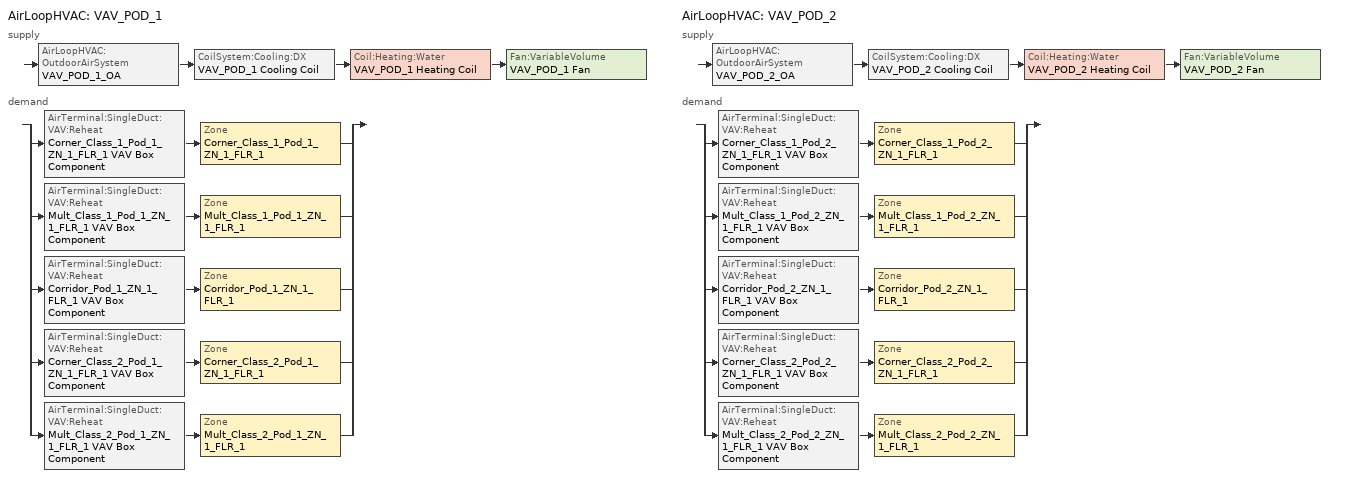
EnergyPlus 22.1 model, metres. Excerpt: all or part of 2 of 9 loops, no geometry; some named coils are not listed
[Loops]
AirLoopHVAC 'VAV_POD_1'
 supply: AirLoopHVAC:OutdoorAirSystem 'VAV_POD_1_OA' > CoilSystem:Cooling:DX 'VAV_POD_1 Cooling Coil' > Coil:Heating:Water 'VAV_POD_1 Heating Coil' > Fan:VariableVolume 'VAV_POD_1 Fan'
 demand: split
  | AirTerminal:SingleDuct:VAV:Reheat 'Corner_Class_1_Pod_1_ZN_1_FLR_1 VAV Box Component' > Zone 'Corner_Class_1_Pod_1_ZN_1_FLR_1'
  | AirTerminal:SingleDuct:VAV:Reheat 'Mult_Class_1_Pod_1_ZN_1_FLR_1 VAV Box Component' > Zone 'Mult_Class_1_Pod_1_ZN_1_FLR_1'
  | AirTerminal:SingleDuct:VAV:Reheat 'Corridor_Pod_1_ZN_1_FLR_1 VAV Box Component' > Zone 'Corridor_Pod_1_ZN_1_FLR_1'
  | AirTerminal:SingleDuct:VAV:Reheat 'Corner_Class_2_Pod_1_ZN_1_FLR_1 VAV Box Component' > Zone 'Corner_Class_2_Pod_1_ZN_1_FLR_1'
  | AirTerminal:SingleDuct:VAV:Reheat 'Mult_Class_2_Pod_1_ZN_1_FLR_1 VAV Box Component' > Zone 'Mult_Class_2_Pod_1_ZN_1_FLR_1'
AirLoopHVAC 'VAV_POD_2'
 supply: AirLoopHVAC:OutdoorAirSystem 'VAV_POD_2_OA' > CoilSystem:Cooling:DX 'VAV_POD_2 Cooling Coil' > Coil:Heating:Water 'VAV_POD_2 Heating Coil' > Fan:VariableVolume 'VAV_POD_2 Fan'
 demand: split
  | AirTerminal:SingleDuct:VAV:Reheat 'Corner_Class_1_Pod_2_ZN_1_FLR_1 VAV Box Component' > Zone 'Corner_Class_1_Pod_2_ZN_1_FLR_1'
  | AirTerminal:SingleDuct:VAV:Reheat 'Mult_Class_1_Pod_2_ZN_1_FLR_1 VAV Box Component' > Zone 'Mult_Class_1_Pod_2_ZN_1_FLR_1'
  | AirTerminal:SingleDuct:VAV:Reheat 'Corridor_Pod_2_ZN_1_FLR_1 VAV Box Component' > Zone 'Corridor_Pod_2_ZN_1_FLR_1'
  | AirTerminal:SingleDuct:VAV:Reheat 'Corner_Class_2_Pod_2_ZN_1_FLR_1 VAV Box Component' > Zone 'Corner_Class_2_Pod_2_ZN_1_FLR_1'
  | AirTerminal:SingleDuct:VAV:Reheat 'Mult_Class_2_Pod_2_ZN_1_FLR_1 VAV Box Component' > Zone 'Mult_Class_2_Pod_2_ZN_1_FLR_1'
[DesignSpecification:ZoneAirDistribution] Zone Air Distribution Effectiveness in Cooling Mode=1; Zone Air Distribution Effectiveness in Heating Mode=1
Name | Minimum Zone Ventilation Efficiency
VAV_Zone_AirDistribution | 0.6
CM DSZAD Building
[Sizing:System] Type of Load to Size On=Sensible; Design Outdoor Air Flow Rate {m3/s}=3.70636; Central Heating Maximum System Air Flow Ratio=0.3; Preheat Design Temperature {C}=7; Preheat Design Humidity Ratio {kgWater/kgDryAir}=0.008; Precool Design Temperature {C}=12.8; Precool Design Humidity Ratio {kgWater/kgDryAir}=0.008; Central Cooling Design Supply Air Temperature {C}=12.8; Central Heating Design Supply Air Temperature {C}=12.8; Type of Zone Sum to Use=Coincident; 100% Outdoor Air in Cooling=No; 100% Outdoor Air in Heating=No; Central Cooling Design Supply Air Humidity Ratio {kgWater/kgDryAir}=0.0085; Central Heating Design Supply Air Humidity Ratio {kgWater/kgDryAir}=0.008; Cooling Supply Air Flow Rate Method=DesignDay; Cooling Supply Air Flow Rate {m3/s}=0; Heating Supply Air Flow Rate Method=DesignDay; Heating Supply Air Flow Rate {m3/s}=0; System Outdoor Air Method=ZoneSum
VAV_POD_1; VAV_POD_2
[AirLoopHVAC] Design Supply Air Flow Rate {m3/s}=AUTOSIZE
VAV_POD_1; VAV_POD_2
[SetpointManager:Warmest] Control Variable=Temperature; Minimum Setpoint Temperature {C}=12.8; Maximum Setpoint Temperature {C}=15.6; Strategy=MaximumTemperature
Name | HVAC Air Loop | Setpoint Node or NodeList
VAV_POD_1 Supply Air Temperature Manager | VAV_POD_1 | VAV_POD_1 Supply Equipment Outlet Node
VAV_POD_2 Supply Air Temperature Manager | VAV_POD_2 | VAV_POD_2 Supply Equipment Outlet Node
[SetpointManager:MixedAir] Control Variable=Temperature
Name | Setpoint Node or NodeList
VAV_POD_1_CoolC SAT Manager | VAV_POD_1_CoolC-VAV_POD_1_HeatCNode
VAV_POD_1_HeatC MixedAir Manager | VAV_POD_1_HeatC-VAV_POD_1 FanNode
VAV_POD_1_OAMixed Air Temp Manager | VAV_POD_1_OA-VAV_POD_1_CoolCNode
VAV_POD_2_CoolC SAT Manager | VAV_POD_2_CoolC-VAV_POD_2_HeatCNode
VAV_POD_2_HeatC MixedAir Manager | VAV_POD_2_HeatC-VAV_POD_2 FanNode
VAV_POD_2_OAMixed Air Temp Manager | VAV_POD_2_OA-VAV_POD_2_CoolCNode
[Controller:OutdoorAir] Minimum Outdoor Air Flow Rate {m3/s}=AUTOSIZE; Maximum Outdoor Air Flow Rate {m3/s}=AUTOSIZE; Economizer Control Type=DifferentialDryBulb; Economizer Control Action Type=ModulateFlow; Lockout Type=LockoutWithHeating; Minimum Limit Type=FixedMinimum; Minimum Outdoor Air Schedule=MinOA_MotorizedDamper_Sched; Heat Recovery Bypass Control Type=BypassWhenOAFlowGreaterThanMinimum
Name | Mechanical Ventilation Controller
VAV_POD_1_OA_Controller | VAV_POD_1_DCV
VAV_POD_2_OA_Controller | VAV_POD_2_DCV
[CoilSystem:Cooling:DX] Availability Schedule=Always_On
Name | Cooling Coil
VAV_POD_1 Cooling Coil | VAV_POD_1 Cooling Coil
VAV_POD_2 Cooling Coil | VAV_POD_2 Cooling Coil
[Fan:VariableVolume] Availability Schedule=HVACOperationSchd; Fan Total Efficiency=0.6045; Pressure Rise {Pa}=1389.42; Maximum Flow Rate {m3/s}=AUTOSIZE; Fan Power Minimum Flow Rate Input Method=Fraction; Fan Power Minimum Flow Fraction=0.25; Motor Efficiency=0.93; Motor In Airstream Fraction=1; Fan Power Coefficient 1=0.0408; Fan Power Coefficient 2=0.088; Fan Power Coefficient 3=-0.0729; Fan Power Coefficient 4=0.9437; Fan Power Coefficient 5=0
VAV_POD_1 Fan; VAV_POD_2 Fan
[SetpointManager:OutdoorAirPretreat] Control Variable=Temperature; Minimum Setpoint Temperature {C}=-99; Maximum Setpoint Temperature {C}=99; Minimum Setpoint Humidity Ratio {kgWater/kgDryAir}=0.00001; Maximum Setpoint Humidity Ratio {kgWater/kgDryAir}=1
Name | Setpoint Node or NodeList
VAV_POD_1 Heat Exchanger Supply Air Temp Manager | VAV_POD_1 Heat Recovery Outlet Node
VAV_POD_2 Heat Exchanger Supply Air Temp Manager | VAV_POD_2 Heat Recovery Outlet Node
[HeatExchanger:AirToAir:SensibleAndLatent] Availability Schedule=Always_On; Nominal Supply Air Flow Rate {m3/s}=AUTOSIZE; Sensible Effectiveness at 100% Heating Air Flow=0.7; Latent Effectiveness at 100% Heating Air Flow=0.6; Sensible Effectiveness at 75% Heating Air Flow=0.7; Latent Effectiveness at 75% Heating Air Flow=0.6; Sensible Effectiveness at 100% Cooling Air Flow=0.75; Latent Effectiveness at 100% Cooling Air Flow=0.6; Sensible Effectiveness at 75% Cooling Air Flow=0.75; Latent Effectiveness at 75% Cooling Air Flow=0.6; Nominal Electric Power {W}=2709.342; Supply Air Outlet Temperature Control=Yes; Heat Exchanger Type=Rotary; Frost Control Type=ExhaustOnly; Threshold Temperature {C}=-23.3; Initial Defrost Time Fraction=0.167; Rate of Defrost Time Fraction Increase {1/K}=1.44
VAV_POD_1 OA Heat Recovery; VAV_POD_2 OA Heat Recovery
[Controller:MechanicalVentilation] Availability Schedule=MinOA_MotorizedDamper_Sched; Demand Controlled Ventilation=Yes; System Outdoor Air Method=ZoneSum; Design Specification Zone Air Distribution Object Name 1=CM DSZAD Building; Design Specification Zone Air Distribution Object Name 2=CM DSZAD Building; Design Specification Zone Air Distribution Object Name 3=CM DSZAD Building; Design Specification Zone Air Distribution Object Name 4=CM DSZAD Building; Design Specification Zone Air Distribution Object Name 5=CM DSZAD Building
Name | Zone 1 | Design Specification Outdoor Air Object Name 1 | Zone 2 | Design Specification Outdoor Air Object Name 2 | Zone 3 | Design Specification Outdoor Air Object Name 3 | Zone 4 | Design Specification Outdoor Air Object Name 4 | Zone 5 | Design Specification Outdoor Air Object Name 5
VAV_POD_1_DCV | Corner_Class_1_Pod_1_ZN_1_FLR_1 | SZ DSOA Corner_Class_1_Pod_1_ZN_1_FLR_1 | Mult_Class_1_Pod_1_ZN_1_FLR_1 | SZ DSOA Mult_Class_1_Pod_1_ZN_1_FLR_1 | Corridor_Pod_1_ZN_1_FLR_1 | SZ DSOA Corridor_Pod_1_ZN_1_FLR_1 | Corner_Class_2_Pod_1_ZN_1_FLR_1 | SZ DSOA Corner_Class_2_Pod_1_ZN_1_FLR_1 | Mult_Class_2_Pod_1_ZN_1_FLR_1 | SZ DSOA Mult_Class_2_Pod_1_ZN_1_FLR_1
VAV_POD_2_DCV | Corner_Class_1_Pod_2_ZN_1_FLR_1 | SZ DSOA Corner_Class_1_Pod_2_ZN_1_FLR_1 | Mult_Class_1_Pod_2_ZN_1_FLR_1 | SZ DSOA Mult_Class_1_Pod_2_ZN_1_FLR_1 | Corridor_Pod_2_ZN_1_FLR_1 | SZ DSOA Corridor_Pod_2_ZN_1_FLR_1 | Corner_Class_2_Pod_2_ZN_1_FLR_1 | SZ DSOA Corner_Class_2_Pod_2_ZN_1_FLR_1 | Mult_Class_2_Pod_2_ZN_1_FLR_1 | SZ DSOA Mult_Class_2_Pod_2_ZN_1_FLR_1
[Coil:Cooling:DX:TwoSpeed] Availability Schedule=Always_On; High Speed Gross Rated Total Cooling Capacity {W} Sep 25, 2012: DX_TwoSpeedObject_from_VAV=AUTOSIZE; High Speed Gross Rated Sensible Heat Ratio Sep 25, 2012: DX_TwoSpeedObject_from_VAV=AUTOSIZE; High Speed Gross Rated Cooling COP {W/W}=3.39929; High Speed Rated Air Flow Rate {m3/s} Sep 25, 2012: DX_TwoSpeedObject_from_VAV=AUTOSIZE; Total Cooling Capacity Function of Temperature Curve=LgDX_CapFT; Total Cooling Capacity Function of Flow Fraction Curve=LgDX_CapFF; Energy Input Ratio Function of Temperature Curve=LgDX_EIRFT; Energy Input Ratio Function of Flow Fraction Curve=LgDX_EIRFF; Part Load Fraction Correlation Curve=LgDX_PLR; Low Speed Gross Rated Total Cooling Capacity {W} Sep 25, 2012: DX_TwoSpeedObject_from_VAV=AUTOSIZE; Low Speed Gross Rated Sensible Heat Ratio Sep 25, 2012: DX_TwoSpeedObject_from_VAV=AUTOSIZE; Low Speed Gross Rated Cooling COP {W/W}=3.39929; Low Speed Rated Air Flow Rate {m3/s} Sep 25, 2012: DX_TwoSpeedObject_from_VAV=AUTOSIZE; Low Speed Total Cooling Capacity Function of Temperature Curve=LgDX_CapFT; Low Speed Energy Input Ratio Function of Temperature Curve=LgDX_EIRFT
VAV_POD_1 Cooling Coil; VAV_POD_2 Cooling Coil
[Coil:Heating:Water] Availability Schedule=Always_On; U-Factor Times Area Value {W/K}=AUTOSIZE; Maximum Water Flow Rate {m3/s}=AUTOSIZE; Performance Input Method=UFactorTimesAreaAndDesignWaterFlowRate; Rated Capacity {W}=AUTOSIZE; Rated Inlet Water Temperature {C}=82.22; Rated Inlet Air Temperature {C}=2.8; Rated Outlet Water Temperature {C}=54.44; Rated Outlet Air Temperature {C}=12.8
VAV_POD_1 Heating Coil; VAV_POD_2 Heating Coil
[Controller:WaterCoil] Control Variable=Temperature; Action=NORMAL; Actuator Variable=FLOW; Controller Convergence Tolerance {deltaC}=0.0001; Maximum Actuated Flow {m3/s}=AUTOSIZE; Minimum Actuated Flow {m3/s}=0
VAV_POD_1_HeatC_Controller; VAV_POD_2_HeatC_Controller
[Sizing:Zone] Zone Cooling Design Supply Air Temperature Input Method=SupplyAirTemperature; Zone Cooling Design Supply Air Temperature {C}=12.8; Zone Heating Design Supply Air Temperature Input Method=SupplyAirTemperature; Zone Heating Design Supply Air Temperature {C}=40; Zone Cooling Design Supply Air Humidity Ratio {kg-H2O/kg-air}=0.0085; Zone Heating Design Supply Air Humidity Ratio {kgWater/kgDryAir}=0.008; Cooling Design Air Flow Method=DesignDay; Cooling Design Air Flow Rate {m3/s}=0; Cooling Minimum Air Flow Fraction=0; Heating Design Air Flow Method=DesignDay; Heating Design Air Flow Rate {m3/s}=0; Design Specification Zone Air Distribution Object=VAV_Zone_AirDistribution
Name | Design Specification Outdoor Air Object
Corner_Class_1_Pod_1_ZN_1_FLR_1 | SZ DSOA Corner_Class_1_Pod_1_ZN_1_FLR_1
Mult_Class_1_Pod_1_ZN_1_FLR_1 | SZ DSOA Mult_Class_1_Pod_1_ZN_1_FLR_1
Corridor_Pod_1_ZN_1_FLR_1 | SZ DSOA Corridor_Pod_1_ZN_1_FLR_1
Corner_Class_2_Pod_1_ZN_1_FLR_1 | SZ DSOA Corner_Class_2_Pod_1_ZN_1_FLR_1
Mult_Class_2_Pod_1_ZN_1_FLR_1 | SZ DSOA Mult_Class_2_Pod_1_ZN_1_FLR_1
Corner_Class_1_Pod_2_ZN_1_FLR_1 | SZ DSOA Corner_Class_1_Pod_2_ZN_1_FLR_1
Mult_Class_1_Pod_2_ZN_1_FLR_1 | SZ DSOA Mult_Class_1_Pod_2_ZN_1_FLR_1
Corridor_Pod_2_ZN_1_FLR_1 | SZ DSOA Corridor_Pod_2_ZN_1_FLR_1
Corner_Class_2_Pod_2_ZN_1_FLR_1 | SZ DSOA Corner_Class_2_Pod_2_ZN_1_FLR_1
Mult_Class_2_Pod_2_ZN_1_FLR_1 | SZ DSOA Mult_Class_2_Pod_2_ZN_1_FLR_1
[DesignSpecification:OutdoorAir] Outdoor Air Method=Flow/Area
Name | Outdoor Air Flow per Zone Floor Area {m3/s-m2}
SZ DSOA Corner_Class_1_Pod_1_ZN_1_FLR_1; SZ DSOA Mult_Class_1_Pod_1_ZN_1_FLR_1; SZ DSOA Corner_Class_2_Pod_1_ZN_1_FLR_1; SZ DSOA Mult_Class_2_Pod_1_ZN_1_FLR_1; SZ DSOA Corner_Class_1_Pod_2_ZN_1_FLR_1; SZ DSOA Mult_Class_1_Pod_2_ZN_1_FLR_1; SZ DSOA Corner_Class_2_Pod_2_ZN_1_FLR_1; SZ DSOA Mult_Class_2_Pod_2_ZN_1_FLR_1 | 0.0018796
SZ DSOA Corridor_Pod_1_ZN_1_FLR_1; SZ DSOA Corridor_Pod_2_ZN_1_FLR_1 | 0.0003048
[ZoneControl:Thermostat] Control Type Schedule=Dual Zone Control Type Sched
Name | Zone or ZoneList | Control 1
Corner_Class_1_Pod_1_ZN_1_FLR_1 Thermostat | Corner_Class_1_Pod_1_ZN_1_FLR_1 | Corner_Class_1_Pod_1_ZN_1_FLR_1 Dual SP Control
Mult_Class_1_Pod_1_ZN_1_FLR_1 Thermostat | Mult_Class_1_Pod_1_ZN_1_FLR_1 | Mult_Class_1_Pod_1_ZN_1_FLR_1 Dual SP Control
Corridor_Pod_1_ZN_1_FLR_1 Thermostat | Corridor_Pod_1_ZN_1_FLR_1 | Corridor_Pod_1_ZN_1_FLR_1 Dual SP Control
Corner_Class_2_Pod_1_ZN_1_FLR_1 Thermostat | Corner_Class_2_Pod_1_ZN_1_FLR_1 | Corner_Class_2_Pod_1_ZN_1_FLR_1 Dual SP Control
Mult_Class_2_Pod_1_ZN_1_FLR_1 Thermostat | Mult_Class_2_Pod_1_ZN_1_FLR_1 | Mult_Class_2_Pod_1_ZN_1_FLR_1 Dual SP Control
Corner_Class_1_Pod_2_ZN_1_FLR_1 Thermostat | Corner_Class_1_Pod_2_ZN_1_FLR_1 | Corner_Class_1_Pod_2_ZN_1_FLR_1 Dual SP Control
Mult_Class_1_Pod_2_ZN_1_FLR_1 Thermostat | Mult_Class_1_Pod_2_ZN_1_FLR_1 | Mult_Class_1_Pod_2_ZN_1_FLR_1 Dual SP Control
Corridor_Pod_2_ZN_1_FLR_1 Thermostat | Corridor_Pod_2_ZN_1_FLR_1 | Corridor_Pod_2_ZN_1_FLR_1 Dual SP Control
Corner_Class_2_Pod_2_ZN_1_FLR_1 Thermostat | Corner_Class_2_Pod_2_ZN_1_FLR_1 | Corner_Class_2_Pod_2_ZN_1_FLR_1 Dual SP Control
Mult_Class_2_Pod_2_ZN_1_FLR_1 Thermostat | Mult_Class_2_Pod_2_ZN_1_FLR_1 | Mult_Class_2_Pod_2_ZN_1_FLR_1 Dual SP Control
[ThermostatSetpoint:DualSetpoint] Heating Setpoint Temperature Schedule=HTGSETP_SCH_YES_OPTIMUM; Cooling Setpoint Temperature Schedule=CLGSETP_SCH_YES_OPTIMUM
Corner_Class_1_Pod_1_ZN_1_FLR_1 Dual SP Control; Mult_Class_1_Pod_1_ZN_1_FLR_1 Dual SP Control; Corridor_Pod_1_ZN_1_FLR_1 Dual SP Control; Corner_Class_2_Pod_1_ZN_1_FLR_1 Dual SP Control; Mult_Class_2_Pod_1_ZN_1_FLR_1 Dual SP Control; Corner_Class_1_Pod_2_ZN_1_FLR_1 Dual SP Control; Mult_Class_1_Pod_2_ZN_1_FLR_1 Dual SP Control; Corridor_Pod_2_ZN_1_FLR_1 Dual SP Control; Corner_Class_2_Pod_2_ZN_1_FLR_1 Dual SP Control; Mult_Class_2_Pod_2_ZN_1_FLR_1 Dual SP Control
[Zone equipment]
Corner_Class_1_Pod_1_ZN_1_FLR_1: Corner_Class_1_Pod_1_ZN_1_FLR_1 VAV Box Component
Mult_Class_1_Pod_1_ZN_1_FLR_1: Mult_Class_1_Pod_1_ZN_1_FLR_1 VAV Box Component
Corridor_Pod_1_ZN_1_FLR_1: Corridor_Pod_1_ZN_1_FLR_1 VAV Box Component
Corner_Class_2_Pod_1_ZN_1_FLR_1: Corner_Class_2_Pod_1_ZN_1_FLR_1 VAV Box Component
Mult_Class_2_Pod_1_ZN_1_FLR_1: Mult_Class_2_Pod_1_ZN_1_FLR_1 VAV Box Component
Corner_Class_1_Pod_2_ZN_1_FLR_1: Corner_Class_1_Pod_2_ZN_1_FLR_1 VAV Box Component
Mult_Class_1_Pod_2_ZN_1_FLR_1: Mult_Class_1_Pod_2_ZN_1_FLR_1 VAV Box Component
Corridor_Pod_2_ZN_1_FLR_1: Corridor_Pod_2_ZN_1_FLR_1 VAV Box Component
Corner_Class_2_Pod_2_ZN_1_FLR_1: Corner_Class_2_Pod_2_ZN_1_FLR_1 VAV Box Component
Mult_Class_2_Pod_2_ZN_1_FLR_1: Mult_Class_2_Pod_2_ZN_1_FLR_1 VAV Box Component
[AirTerminal:SingleDuct:VAV:Reheat] Availability Schedule=Always_On; Maximum Air Flow Rate {m3/s}=AUTOSIZE; Zone Minimum Air Flow Input Method=Constant; Maximum Hot Water or Steam Flow Rate {m3/s}=AUTOSIZE; Minimum Hot Water or Steam Flow Rate {m3/s}=0; Convergence Tolerance=0.001; Damper Heating Action=ReverseWithLimits; Maximum Flow Fraction During Reheat=0.5; Maximum Reheat Air Temperature {C}=40
Name | Constant Minimum Air Flow Fraction | Reheat Coil
Corner_Class_1_Pod_1_ZN_1_FLR_1 VAV Box Component | 0.628 | Corner_Class_1_Pod_1_ZN_1_FLR_1 VAV Box Reheat Coil
Mult_Class_1_Pod_1_ZN_1_FLR_1 VAV Box Component | 0.628 | Mult_Class_1_Pod_1_ZN_1_FLR_1 VAV Box Reheat Coil
Corridor_Pod_1_ZN_1_FLR_1 VAV Box Component | 0.628 | Corridor_Pod_1_ZN_1_FLR_1 VAV Box Reheat Coil
Corner_Class_2_Pod_1_ZN_1_FLR_1 VAV Box Component | 0.628 | Corner_Class_2_Pod_1_ZN_1_FLR_1 VAV Box Reheat Coil
Mult_Class_2_Pod_1_ZN_1_FLR_1 VAV Box Component | 0.628 | Mult_Class_2_Pod_1_ZN_1_FLR_1 VAV Box Reheat Coil
Corner_Class_1_Pod_2_ZN_1_FLR_1 VAV Box Component | 0.635 | Corner_Class_1_Pod_2_ZN_1_FLR_1 VAV Box Reheat Coil
Mult_Class_1_Pod_2_ZN_1_FLR_1 VAV Box Component | 0.635 | Mult_Class_1_Pod_2_ZN_1_FLR_1 VAV Box Reheat Coil
Corridor_Pod_2_ZN_1_FLR_1 VAV Box Component | 0.635 | Corridor_Pod_2_ZN_1_FLR_1 VAV Box Reheat Coil
Corner_Class_2_Pod_2_ZN_1_FLR_1 VAV Box Component | 0.635 | Corner_Class_2_Pod_2_ZN_1_FLR_1 VAV Box Reheat Coil
Mult_Class_2_Pod_2_ZN_1_FLR_1 VAV Box Component | 0.635 | Mult_Class_2_Pod_2_ZN_1_FLR_1 VAV Box Reheat Coil
[Schedule:Compact]
ALWAYS_ON: Through: 12/31, For: AllDays, Until: 24:00, 1
Dual Zone Control Type Sched: Through: 12/31, For: AllDays, Until: 24:00, 4
HVACOperationSchd: Through: 12/31, For: Weekdays SummerDesignDay WinterDesignDay, Until: 07:00, 0, Until: 21:00, 1, Until: 24:00, 0, For: WeekEnds Holidays AllOtherDays, Until: 24:00, 0
HTGSETP_SCH_YES_OPTIMUM: Through: 12/31, For: SummerDesignDay, Until: 24:00, 15.6, For: WinterDesignDay, Until: 24:00, 21, For: Weekdays, Until: 06:00, 15.6, Until: 07:00, 17.8, Until: 08:00, 20, Until: 21:00, 21, Until: 24:00, 15.6, For: WeekEnds Holidays AllOtherDays, Until: 24:00, 15.6
CLGSETP_SCH_YES_OPTIMUM: Through: 12/31, For: SummerDesignDay, Until: 24:00, 24, For: WinterDesignDay, Until: 24:00, 26.7, For: Weekdays, Until: 06:00, 26.7, Until: 07:00, 25.6, Until: 08:00, 25, Until: 21:00, 24, Until: 24:00, 26.7, For: WeekEnds Holidays AllOtherDays, Until: 24:00, 26.7
MinOA_MotorizedDamper_Sched: Through: 12/31, For: Weekdays SummerDesignDay WinterDesignDay, Until: 08:00, 0, Until: 21:00, 1, Until: 24:00, 0, For: WeekEnds Holidays AllOtherDays, Until: 24:00, 0
[Curve:Quadratic]
Name | Coefficient1 Constant | Coefficient2 x | Coefficient3 x**2 | Minimum Value of x | Maximum Value of x
LgDX_CapFF | 0.77136 | 0.34053 | -0.11088 | 0.75918 | 1.13877
LgDX_EIRFF | 1.2055 | -0.32953 | 0.12308 | 0.75918 | 1.13877
LgDX_PLR | 0.771 | 0.229 | 0 | 0 | 1
[Curve:Biquadratic] Minimum Value of x=17; Maximum Value of x=22; Minimum Value of y=29; Maximum Value of y=46
Name | Coefficient1 Constant | Coefficient2 x | Coefficient3 x**2 | Coefficient4 y | Coefficient5 y**2 | Coefficient6 x*y
LgDX_CapFT | 0.42415 | 0.04426 | -0.00042 | 0.00333 | -0.00008 | -0.00021
LgDX_EIRFT | 1.23649 | -0.02431 | 0.00057 | -0.01434 | 0.00063 | -0.00038
